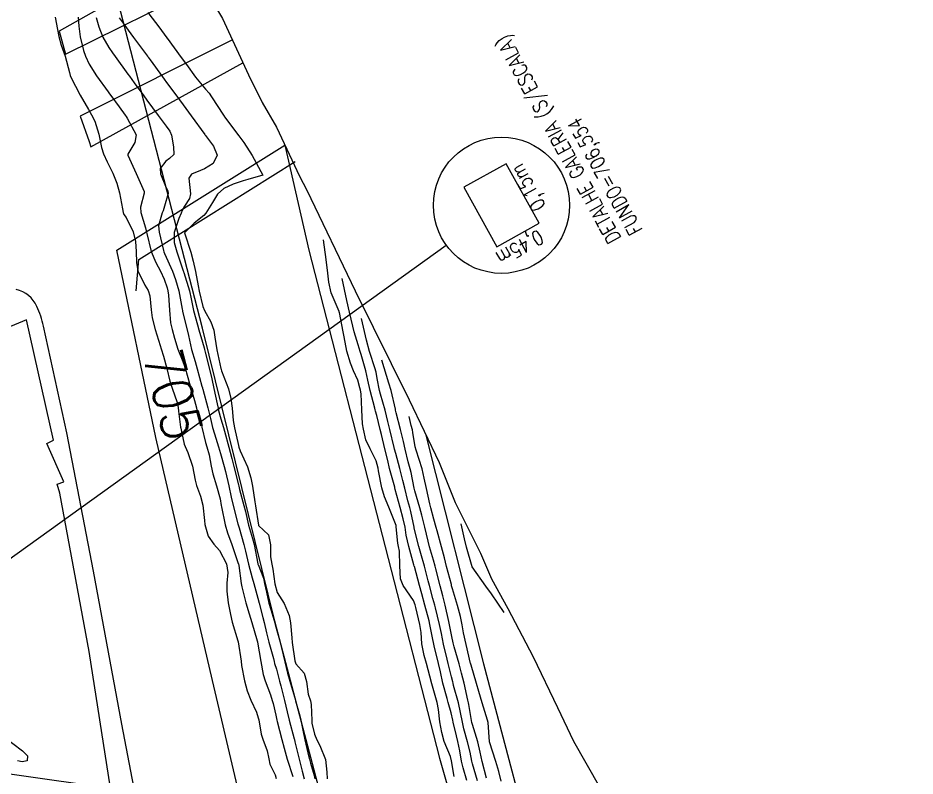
# Model space of a CAD drawing. Header units: metres. Extents: x 298520 to 308411, y 7433745 to 7450750.
# Drawn here: x 307742.2 to 307834.4, y 7434663.6 to 7434741.6 of the extents above; entities that cross this region are included whole.
import ezdxf
from ezdxf.enums import TextEntityAlignment as Align

# ---------------------------------------------------------------- set-up
doc = ezdxf.new("R2010")
doc.units = ezdxf.units.M
doc.header["$LTSCALE"] = 10
doc.linetypes.add('CONTINUO', pattern=[0])
for name, color, linetype in [('Area', 45, 'Continuous'), ('Cotas', 45, 'Continuous'), ('Curvas de Nivel 1m', 11, 'Continuous'), ('Curvas de Nivel 5m', 15, 'Continuous'), ('Edificações', 30, 'Continuous'), ('Hidrografia', 140, 'Continuous'), ('Pontes e viadutos', 190, 'Continuous'), ('TEXTO', 45, 'Continuous'), ('Vias Primárias', 230, 'Continuous')]:
    doc.layers.add(name, color=color, linetype=linetype)
doc.styles.add('ROMANS', font='romans', dxfattribs={"height": 0.2})
doc.styles.add('Style-STANDARD', font='STANDARD.shx')

msp = doc.modelspace()

# ---------------------------------------------------------------- linework, layer by layer
at = {"layer": 'Area'}
msp.add_polyline3d([(307760.536, 7434746.009, 706.319), (307763.216, 7434741.507, 706.499), (307765.901, 7434735.698, 706.319), (307766.049, 7434735.344, 706.499), (307766.985, 7434733.522, 706.379), (307767.28, 7434732.87, 706.529), (307768.759, 7434730.332, 706.419), (307771.135, 7434725.272, 700.529), (307771.878, 7434723.854, 700.619), (307776.838, 7434713.503, 700.709), (307782.387, 7434702.296, 701.729), (307785.475, 7434695.844, 703.119), (307787.122, 7434691.727, 703.859), (307789.732, 7434686.517, 704.859), (307790.856, 7434683.88, 705.239), (307792.549, 7434680.848, 705.959), (307795.161, 7434675.869, 705.939), (307797.642, 7434670.654, 705.989), (307799.3, 7434667.194, 706.009), (307804.767, 7434657.56, 706.069)], dxfattribs=at)
at = {"layer": 'Curvas de Nivel 1m', "flags": 128}
for points, elevation in [([(307755.562, 7434742.129), (307755.999, 7434741.533), (307756.659, 7434740.639), (307757.498, 7434739.511), (307757.514, 7434739.491), (307757.532, 7434739.464), (307758.968, 7434737.495), (307759.502, 7434736.765), (307760.44, 7434735.48), (307761.471, 7434734.249), (307761.834, 7434733.832), (307762.073, 7434733.461), (307763.307, 7434731.569), (307763.399, 7434731.441), (307763.414, 7434731.421), (307763.432, 7434731.394), (307764.895, 7434729.425), (307765.406, 7434728.734), (307766.279, 7434727.411), (307767.363, 7434725.4), (307765.822, 7434724.952), (307765.357, 7434724.799), (307764.32, 7434724.464), (307763.349, 7434724.032), (307762.713, 7434723.449), (307762.19, 7434722.597), (307761.523, 7434721.467), (307761.311, 7434721.261), (307760.321, 7434720.462), (307759.333, 7434719.49), (307759.323, 7434719.46), (307759.961, 7434717.483), (307760.201, 7434716.538), (307760.43, 7434715.478), (307760.706, 7434713.997), (307760.815, 7434713.474), (307761.199, 7434711.886), (307761.367, 7434711.467), (307762.036, 7434710.312), (307762.32, 7434709.453), (307762.447, 7434708.732), (307762.635, 7434707.448), (307763.056, 7434705.509), (307763.073, 7434705.441), (307763.083, 7434705.401), (307763.121, 7434705.274), (307763.839, 7434703.433), (307764.086, 7434702.432), (307764.222, 7434701.429), (307764.315, 7434700.172), (307764.44, 7434699.426), (307764.856, 7434697.601), (307764.897, 7434697.421), (307765.027, 7434697.058), (307765.79, 7434695.412), (307766.128, 7434694.272), (307766.303, 7434693.407), (307766.554, 7434691.809), (307766.616, 7434691.403), (307766.92, 7434689.413), (307766.933, 7434689.38), (307767.951, 7434688.412), (307768.152, 7434687.381), (307768.139, 7434686.137), (307768.29, 7434685.379), (307768.395, 7434684.894), (307768.598, 7434683.374), (307768.85, 7434682.477), (307769.556, 7434681.363), (307770.056, 7434680.122), (307770.222, 7434679.356), (307770.336, 7434677.816), (307770.378, 7434677.354), (307770.659, 7434675.457), (307770.677, 7434675.351), (307770.761, 7434675.148), (307771.598, 7434674.184), (307771.846, 7434673.333), (307772.033, 7434672.021), (307772.263, 7434671.327), (307772.342, 7434670.958), (307772.384, 7434669.325), (307772.415, 7434669.049), (307772.679, 7434667.915), (307772.898, 7434667.318), (307773.216, 7434666.763), (307773.79, 7434665.309), (307773.925, 7434664.012), (307773.965, 7434663.307)], 701), ([(307748.388, 7434741.622), (307748.442, 7434740.723), (307748.581, 7434739.62), (307748.934, 7434738.201), (307749.135, 7434737.614), (307749.501, 7434736.792), (307750.265, 7434735.602), (307751.467, 7434733.954), (307751.619, 7434733.743), (307751.736, 7434733.586), (307752.592, 7434732.427), (307753.211, 7434731.563), (307753.304, 7434731.435), (307753.43, 7434731.263), (307754.332, 7434729.551), (307754.209, 7434728.747), (307753.498, 7434727.559), (307753.504, 7434727.446), (307754.362, 7434725.55), (307755.159, 7434723.727), (307755.174, 7434723.542), (307754.779, 7434722.088), (307754.817, 7434721.545), (307755.297, 7434719.973), (307755.42, 7434719.539), (307755.451, 7434719.379), (307755.882, 7434717.534), (307756.37, 7434716.415), (307756.851, 7434715.524), (307757.235, 7434714.702), (307757.515, 7434713.805), (307757.584, 7434713.515), (307757.665, 7434713.064), (307757.775, 7434711.511), (307757.883, 7434710.213), (307758.038, 7434709.507), (307758.294, 7434708.633), (307758.63, 7434707.498), (307759.134, 7434706.219), (307759.412, 7434705.487), (307759.533, 7434705.072), (307759.958, 7434703.481), (307760.356, 7434702.205), (307760.531, 7434701.475), (307760.621, 7434701.027), (307761.055, 7434699.642), (307761.087, 7434699.504), (307761.094, 7434699.469), (307761.474, 7434697.9), (307761.604, 7434697.461), (307761.832, 7434696.647), (307762.054, 7434695.454), (307762.219, 7434694.676), (307762.617, 7434693.445), (307762.963, 7434692.126), (307763.084, 7434691.439), (307763.111, 7434691.279), (307763.494, 7434689.434), (307763.738, 7434688.619), (307764.161, 7434687.428), (307764.844, 7434685.46), (307764.852, 7434685.42), (307764.881, 7434685.251), (307765.137, 7434683.417), (307765.206, 7434683.069), (307765.631, 7434681.412), (307765.96, 7434680.27), (307766.22, 7434679.406), (307766.794, 7434677.493), (307766.811, 7434677.417), (307766.817, 7434677.4), (307766.822, 7434677.37), (307767.172, 7434675.394), (307767.415, 7434674.056), (307767.61, 7434673.387), (307768.141, 7434671.959), (307768.327, 7434671.376), (307768.411, 7434671.076), (307768.698, 7434669.871), (307768.799, 7434669.369), (307768.83, 7434669.23), (307769.308, 7434667.364), (307769.545, 7434666.476), (307769.866, 7434665.358), (307770.432, 7434663.544)], 704), ([(307750.252, 7434741.603), (307750.511, 7434740.633), (307750.911, 7434739.596), (307751.522, 7434738.504), (307751.902, 7434737.969), (307752.188, 7434737.58), (307753.486, 7434735.789), (307753.653, 7434735.558), (307754.143, 7434734.887), (307755.126, 7434733.543), (307755.456, 7434733.094), (307756.616, 7434731.528), (307757.422, 7434730.428), (307757.806, 7434729.903), (307757.969, 7434729.512), (307758.193, 7434728.3), (307758.224, 7434727.508), (307757.788, 7434727.113), (307757.382, 7434726.818), (307756.809, 7434726.088), (307756.837, 7434725.525), (307757.35, 7434724.272), (307757.591, 7434723.762), (307757.628, 7434723.516), (307757.576, 7434723.28), (307757.327, 7434722.448), (307757.107, 7434721.731), (307757.027, 7434721.523), (307756.64, 7434720.186), (307756.698, 7434719.526), (307757.142, 7434717.654), (307757.186, 7434717.521), (307757.27, 7434717.34), (307758.085, 7434715.507), (307758.39, 7434714.658), (307758.72, 7434713.498), (307759.09, 7434711.596), (307759.1, 7434711.491), (307759.112, 7434711.411), (307759.189, 7434711.111), (307759.603, 7434709.486), (307759.732, 7434708.92), (307760.042, 7434707.481), (307760.393, 7434706.218), (307760.622, 7434705.475), (307761.105, 7434703.704), (307761.151, 7434703.517), (307761.161, 7434703.469), (307761.183, 7434703.388), (307761.717, 7434701.46), (307761.976, 7434700.37), (307762.203, 7434699.453), (307762.389, 7434698.792), (307762.82, 7434697.443), (307763.023, 7434696.781), (307763.384, 7434695.436), (307763.512, 7434694.921), (307763.862, 7434693.431), (307764.118, 7434692.276), (307764.307, 7434691.426), (307764.803, 7434689.552), (307764.843, 7434689.421), (307764.93, 7434689.14), (307765.421, 7434687.415), (307765.578, 7434686.738), (307765.899, 7434685.41), (307766.28, 7434683.995), (307766.435, 7434683.404), (307766.841, 7434681.913), (307766.978, 7434681.398), (307767.352, 7434679.926), (307767.487, 7434679.39), (307767.737, 7434678.321), (307767.981, 7434677.382), (307768.461, 7434675.681), (307768.533, 7434675.373), (307768.574, 7434675.186), (307768.755, 7434674.599), (307769.093, 7434673.366), (307769.221, 7434672.88), (307769.601, 7434671.361), (307769.865, 7434670.195), (307770.055, 7434669.356), (307770.58, 7434667.445), (307770.608, 7434667.351), (307770.669, 7434667.113), (307771.102, 7434665.343), (307771.411, 7434664.119), (307771.604, 7434663.335)], 703), ([(307752.603, 7434741.574), (307753.004, 7434741.024), (307753.54, 7434740.288), (307754.086, 7434739.554), (307755.514, 7434737.632), (307755.552, 7434737.579), (307755.581, 7434737.539), (307755.781, 7434737.263), (307757.044, 7434735.517), (307757.229, 7434735.262), (307757.477, 7434734.932), (307758.538, 7434733.499), (307759.444, 7434732.262), (307760.009, 7434731.484), (307761.414, 7434729.562), (307761.452, 7434729.509), (307761.482, 7434729.469), (307762.306, 7434728.361), (307762.664, 7434727.451), (307762.252, 7434726.585), (307761.371, 7434726.036), (307760.974, 7434725.869), (307760.018, 7434725.483), (307759.775, 7434725.07), (307759.944, 7434723.484), (307759.83, 7434722.991), (307759.324, 7434722.208), (307759.064, 7434721.747), (307758.969, 7434721.495), (307758.732, 7434720.923), (307758.24, 7434719.506), (307758.259, 7434718.482), (307758.539, 7434717.501), (307759.172, 7434715.563), (307759.2, 7434715.491), (307759.211, 7434715.459), (307759.242, 7434715.374), (307759.83, 7434713.484), (307760.011, 7434712.682), (307760.25, 7434711.479), (307760.644, 7434710.009), (307760.797, 7434709.474), (307761.16, 7434708.222), (307761.331, 7434707.644), (307761.369, 7434707.467), (307761.428, 7434707.187), (307761.867, 7434705.459), (307762.113, 7434704.455), (307762.328, 7434703.452), (307762.662, 7434701.864), (307762.759, 7434701.445), (307762.824, 7434701.198), (307763.062, 7434700.35), (307763.324, 7434699.437), (307763.426, 7434699.059), (307763.871, 7434697.432), (307764.186, 7434696.257), (307764.397, 7434695.426), (307764.85, 7434693.556), (307764.883, 7434693.421), (307764.978, 7434693.061), (307765.419, 7434691.415), (307765.566, 7434690.795), (307765.907, 7434689.41), (307766.303, 7434688.022), (307766.46, 7434687.405), (307766.858, 7434685.426), (307766.863, 7434685.4), (307766.882, 7434685.348), (307767.42, 7434683.943), (307767.547, 7434683.39), (307767.724, 7434682.512), (307767.997, 7434681.383), (307768.172, 7434680.726), (307768.586, 7434679.373), (307768.634, 7434679.195), (307768.805, 7434678.571), (307769.131, 7434677.367), (307769.24, 7434676.912), (307769.624, 7434675.361), (307769.916, 7434674.194), (307770.137, 7434673.356), (307770.714, 7434671.398), (307770.726, 7434671.35), (307771.162, 7434669.808), (307771.261, 7434669.341), (307771.505, 7434668.162), (307771.69, 7434667.335), (307771.998, 7434665.984), (307772.158, 7434665.327), (307772.256, 7434664.942), (307772.626, 7434663.648), (307772.714, 7434663.319)], 702), ([(307787.026, 7434663.553), (307786.764, 7434665.158), (307786.65, 7434665.623), (307785.989, 7434667.167), (307785.755, 7434668.096), (307785.565, 7434669.171), (307785.419, 7434670.46), (307785.291, 7434671.174), (307784.741, 7434673.081), (307784.711, 7434673.18), (307784.697, 7434673.226), (307784.191, 7434675.186), (307783.952, 7434676.012), (307783.695, 7434677.191), (307783.621, 7434678.375), (307783.511, 7434679.193), (307783.078, 7434680.95), (307783.014, 7434681.198), (307782.84, 7434681.66), (307781.779, 7434683.216), (307781.52, 7434683.871), (307781.447, 7434685.222), (307781.396, 7434686.732), (307781.301, 7434687.224), (307781.242, 7434687.551), (307781.081, 7434689.228), (307781.059, 7434689.353), (307780.938, 7434689.695), (307780.299, 7434691.237), (307779.881, 7434692.329), (307779.611, 7434693.244), (307779.252, 7434694.996), (307779.202, 7434695.248), (307779.014, 7434696.014), (307778.393, 7434697.26), (307777.948, 7434698.172), (307777.693, 7434699.27), (307777.62, 7434699.833), (307777.53, 7434701.273), (307777.469, 7434702.903), (307777.403, 7434703.275), (307777.346, 7434703.517), (307777.113, 7434704.296), (307776.673, 7434705.285), (307776.373, 7434706.049), (307775.989, 7434707.292), (307775.71, 7434708.752), (307775.612, 7434709.296), (307775.232, 7434711.26), (307775.224, 7434711.3), (307775.194, 7434711.39), (307774.388, 7434713.308), (307774.155, 7434714.39), (307774.032, 7434715.312), (307773.859, 7434716.719), (307773.583, 7434718.73)], 701), ([(307788.336, 7434663.134), (307787.948, 7434664.452), (307787.796, 7434665.143), (307787.608, 7434666.197), (307787.402, 7434667.149), (307787.256, 7434667.728), (307786.926, 7434669.157), (307786.883, 7434669.346), (307786.703, 7434670.12), (307786.426, 7434671.163), (307786.311, 7434671.572), (307785.867, 7434673.169), (307785.609, 7434674.317), (307785.423, 7434675.173), (307784.968, 7434677.001), (307784.93, 7434677.179), (307784.799, 7434677.83), (307784.531, 7434679.183), (307784.444, 7434679.556), (307784.011, 7434681.188), (307783.707, 7434682.335), (307783.477, 7434683.194), (307782.939, 7434685.143), (307782.925, 7434685.2), (307782.885, 7434685.329), (307782.353, 7434687.208), (307782.1, 7434688.388), (307781.976, 7434689.214), (307781.796, 7434690.071), (307781.477, 7434691.222), (307780.98, 7434693.061), (307780.932, 7434693.231), (307780.915, 7434693.3), (307780.394, 7434695.236), (307780.196, 7434696.057), (307779.911, 7434697.241), (307779.555, 7434698.738), (307779.437, 7434699.246), (307779.067, 7434700.695), (307778.941, 7434701.121), (307778.922, 7434701.252), (307778.89, 7434701.438), (307778.4, 7434703.261), (307778.161, 7434704.311), (307777.939, 7434705.268), (307777.462, 7434706.962), (307777.37, 7434707.277), (307777.16, 7434707.948), (307776.752, 7434709.284), (307776.604, 7434709.861), (307776.288, 7434711.289), (307776.008, 7434712.495), (307775.503, 7434714.76)], 702), ([(307789.436, 7434663.122), (307788.921, 7434664.846), (307788.847, 7434665.128), (307788.657, 7434666.047), (307788.398, 7434667.134), (307788.023, 7434668.477), (307787.871, 7434669.142), (307787.696, 7434670.139), (307787.467, 7434671.149), (307786.972, 7434672.923), (307786.913, 7434673.157), (307786.881, 7434673.294), (307786.749, 7434673.818), (307786.427, 7434675.163), (307786.319, 7434675.615), (307785.947, 7434677.168), (307785.725, 7434678.249), (307785.528, 7434679.173), (307785.094, 7434680.913), (307785.025, 7434681.178), (307784.843, 7434681.864), (307784.494, 7434683.184), (307784.36, 7434683.693), (307783.97, 7434685.189), (307783.595, 7434686.501), (307783.4, 7434687.195), (307782.932, 7434689.106), (307782.916, 7434689.184), (307782.912, 7434689.2), (307782.567, 7434690.823), (307782.468, 7434691.207), (307782.283, 7434691.89), (307781.944, 7434693.216), (307781.765, 7434693.993), (307781.457, 7434695.223), (307781.026, 7434696.788), (307780.904, 7434697.231), (307780.862, 7434697.405), (307780.414, 7434699.236), (307780.223, 7434700.077), (307779.942, 7434701.241), (307779.462, 7434702.881), (307779.364, 7434703.247), (307779.115, 7434704.49), (307778.997, 7434705.127), (307778.969, 7434705.252), (307778.903, 7434705.477), (307778.338, 7434707.262), (307778.02, 7434708.412), (307777.503, 7434710.65)], 703), ([(307790.344, 7434663.395), (307789.908, 7434665.117), (307789.711, 7434666.066), (307789.47, 7434667.122), (307788.913, 7434668.906), (307788.848, 7434669.128), (307788.701, 7434669.926), (307788.539, 7434670.96), (307788.504, 7434671.133), (307788.429, 7434671.423), (307788.041, 7434673.141), (307787.797, 7434674.188), (307787.546, 7434675.148), (307787.039, 7434676.907), (307786.974, 7434677.157), (307786.942, 7434677.305), (307786.801, 7434677.957), (307786.56, 7434679.163), (307786.492, 7434679.487), (307786.118, 7434681.167), (307785.873, 7434682.144), (307785.603, 7434683.173), (307785.153, 7434684.904), (307785.08, 7434685.178), (307784.892, 7434685.812), (307784.504, 7434687.184), (307784.357, 7434687.747), (307784.001, 7434689.189), (307783.701, 7434690.436), (307783.504, 7434691.194), (307782.979, 7434692.943), (307782.916, 7434693.201), (307782.596, 7434694.803), (307782.5, 7434695.208), (307782.314, 7434695.91), (307782.006, 7434697.215), (307781.826, 7434698.004), (307781.508, 7434699.223), (307781.07, 7434700.957), (307781.007, 7434701.231), (307780.987, 7434701.318), (307780.54, 7434703.236), (307780.33, 7434704.019), (307779.583, 7434706.36)], 704), ([(307792.163, 7434680.42), (307790.852, 7434682.357), (307790.291, 7434683.116), (307788.883, 7434685.13), (307788.289, 7434687.139), (307788.075, 7434687.989), (307787.733, 7434689.55)], 706), ([(307740.673, 7434667.71), (307742.651, 7434666.203), (307743.163, 7434665.675), (307743.138, 7434665.175), (307742.637, 7434665.081), (307742.134, 7434665.184)], 706)]:
    msp.add_lwpolyline(points, dxfattribs=dict(at, elevation=elevation))
at = {"layer": 'Curvas de Nivel 5m', "elevation": 705, "flags": 128}
for points in [[(307746.01, 7434741.653), (307746.26, 7434740.369), (307746.405, 7434739.647), (307746.644, 7434738.763), (307747.035, 7434737.637), (307747.488, 7434735.961), (307747.578, 7434735.629), (307747.645, 7434735.465), (307748.592, 7434733.619), (307749.441, 7434732.154), (307749.77, 7434731.607), (307750.099, 7434730.931), (307750.499, 7434729.599), (307750.776, 7434728.219), (307750.996, 7434727.594), (307751.38, 7434726.751), (307751.933, 7434725.581), (307752.355, 7434724.577), (307752.64, 7434723.571), (307752.957, 7434721.927), (307753.011, 7434721.565), (307753.093, 7434721.346), (307753.308, 7434721.052), (307754.045, 7434719.552), (307754.267, 7434718.566), (307754.353, 7434717.549), (307754.377, 7434716.428), (307754.502, 7434715.547), (307755.228, 7434714.095), (307755.574, 7434713.536), (307755.749, 7434713), (307755.895, 7434711.533), (307756.007, 7434710.71), (307756.301, 7434709.529), (307756.81, 7434707.87), (307756.908, 7434707.522), (307757.142, 7434706.772), (307757.495, 7434705.514), (307757.82, 7434704.219), (307758.047, 7434703.506), (307758.555, 7434702.023), (307758.672, 7434701.496), (307758.711, 7434701.137), (307758.907, 7434699.492), (307758.931, 7434699.371), (307759.047, 7434698.869), (307759.296, 7434697.748), (307759.377, 7434697.487), (307759.642, 7434696.865), (307760.135, 7434695.479), (307760.422, 7434694.042), (307760.534, 7434693.474), (307760.967, 7434692.38), (307761.202, 7434691.466), (307761.368, 7434689.894), (307761.42, 7434689.463), (307761.737, 7434688.274), (307762.331, 7434687.449), (307762.903, 7434686.81), (307763.635, 7434685.432), (307763.77, 7434684.535), (307763.65, 7434683.432), (307763.652, 7434682.631), (307763.804, 7434681.43), (307764.027, 7434680.222), (307764.209, 7434679.426), (307764.794, 7434677.498), (307764.815, 7434677.42), (307764.819, 7434677.393), (307765.124, 7434675.416), (307765.186, 7434674.989), (307765.469, 7434673.413), (307765.771, 7434672.366), (307766.142, 7434671.406), (307766.701, 7434670.185), (307766.901, 7434669.603), (307766.945, 7434669.396), (307767.208, 7434667.922), (307767.373, 7434667.389), (307767.822, 7434666.216), (307767.98, 7434665.38), (307768.094, 7434664.834), (307768.627, 7434663.743), (307768.739, 7434663.369)], [(307791.842, 7434663.092), (307791.615, 7434664.077), (307791.299, 7434665.1), (307790.673, 7434667.11), (307790.509, 7434669.112), (307790.459, 7434669.349), (307789.904, 7434671.118), (307789.566, 7434672.286), (307789.332, 7434673.124), (307788.762, 7434674.995), (307788.733, 7434675.101), (307788.726, 7434675.131), (307788.711, 7434675.184), (307788.254, 7434677.138), (307788.002, 7434678.339), (307787.849, 7434679.144), (307787.68, 7434680.005), (307787.386, 7434681.152), (307786.858, 7434682.849), (307786.768, 7434683.161), (307786.739, 7434683.286), (307786.255, 7434685.166), (307786.033, 7434686.032), (307785.735, 7434687.172), (307785.27, 7434688.836), (307785.173, 7434689.178), (307784.941, 7434690.012), (307784.645, 7434691.183), (307784.543, 7434691.601), (307784.168, 7434693.188), (307783.949, 7434694.234), (307783.727, 7434695.193), (307783.128, 7434697.103), (307783.036, 7434697.468), (307782.792, 7434698.946), (307782.733, 7434699.205), (307782.623, 7434699.64), (307782.393, 7434700.56)]]:
    msp.add_lwpolyline(points, dxfattribs=at)
at = {"layer": 'Edificações'}
msp.add_lwpolyline([(307639.525, 7434667.479), (307644.512, 7434655.712), (307726.499, 7434690.037), (307728.294, 7434685.959), (307720.446, 7434682.461), (307722.314, 7434666.554), (307751.721, 7434662.368), (307749.529, 7434676.42), (307746.516, 7434692.702), (307746.236, 7434693.625), (307746.916, 7434693.852), (307745.152, 7434697.804), (307745.833, 7434698.131), (307743.073, 7434710.533)], close=True, dxfattribs=at)
at = {"layer": 'Hidrografia'}
msp.add_lwpolyline([(307824.152, 7434444.558), (307821.52, 7434467.849), (307818.78, 7434482.967), (307813.592, 7434505.864), (307807.369, 7434529.209), (307802.7, 7434547.996), (307793.371, 7434582.89), (307785.119, 7434614.835), (307776.981, 7434647.74), (307768.604, 7434679.533), (307761.18, 7434709.653), (307750.134, 7434752.388), (307743.961, 7434778.761)], dxfattribs=at)
at = {"layer": 'Hidrografia', "elevation": 702.509}
msp.add_lwpolyline([(307769.624, 7434728.49), (307772.082, 7434717.664), (307779.926, 7434687.192), (307785.515, 7434665.446), (307786.903, 7434660.641), (307789.58, 7434652.181), (307792.864, 7434637.336), (307797.129, 7434621.261), (307805.768, 7434586.452), (307810.274, 7434569.045), (307812.83, 7434559.002), (307819.646, 7434532.954), (307825.609, 7434510.015), (307828.047, 7434500.878), (307829.995, 7434492.891), (307832.672, 7434477.864), (307834.071, 7434471.342), (307835.104, 7434463.384)], dxfattribs=at)
at = {"layer": 'Pontes e viadutos', "elevation": 702.509}
msp.add_lwpolyline([(307754.351, 7434713.497), (307754.624, 7434716.716), (307770.692, 7434726.786)], dxfattribs=at)
at = {"layer": 'TEXTO', "linetype": 'CONTINUO'}
msp.add_polyline3d([(307795.777, 7434720.444, 0), (307792.383, 7434726.567, 0), (307788.01, 7434724.143, 0), (307791.404, 7434718.02, 0), (307795.777, 7434720.444, 0)], close=True, dxfattribs=at)
msp.add_polyline3d([(307623.206, 7434601.001, 0), (307786.21, 7434718.207, 0)], dxfattribs=at)
msp.add_circle((307791.893, 7434722.293), 7, dxfattribs=at)
at = {"layer": 'Vias Primárias'}
for points, elevation in [([(307759.65, 7434747.66), (307746.43, 7434740.202), (307747.076, 7434737.837), (307761.224, 7434744.852)], 706.436), ([(307764.241, 7434739.29), (307748.595, 7434731.444), (307749.499, 7434728.868), (307749.7, 7434728.299), (307765.322, 7434736.952)], 706.43), ([(307768.786, 7434645.283), (307762.178, 7434673.417), (307756.367, 7434698.419), (307752.371, 7434717.677), (307769.624, 7434728.49)], 702.509), ([(307784.12, 7434698.674), (307790.043, 7434675.156), (307796.173, 7434651.975)], 702.509)]:
    msp.add_lwpolyline(points, dxfattribs=dict(at, elevation=elevation))
msp.add_lwpolyline([(307724.802, 7434581.5, -0.014675), (307742.827, 7434576.811, 0.019531), (307751.082, 7434574.748, 0.025931), (307755.719, 7434574.029, 0.126666), (307761.077, 7434574.838, 0.131088), (307767.252, 7434579.656, 0.182448), (307769.191, 7434586.237), (307766.173, 7434601.546), (307761.894, 7434620.152), (307756.396, 7434650.519), (307752.883, 7434668.94), (307749.955, 7434684.659), (307747.207, 7434698.903), (307744.819, 7434709.861, 0.053982), (307744.138, 7434711.899, 0.228047), (307742.022, 7434713.652, 0.157219)], format="xyb", dxfattribs=at)

# ---------------------------------------------------------------- texts
at = {"layer": 'Cotas', "style": 'Style-STANDARD'}
msp.add_text('705', height=4, rotation=285.09447, dxfattribs=at).set_placement((307758.123, 7434702.853, 705), align=Align.MIDDLE_CENTER)
at = {"layer": 'TEXTO', "style": 'ROMANS', "width": 0.8}
for s, rotation, p in [('DETALHE GALERIA (S/ESCALA)', 119, (307804.228, 7434718.907)), ('FUNDO=706,554', 119, (307806.435, 7434719.756)), ('0,15m', 119, (307796.478, 7434722.226)), ('0,45m', 209, (307795.68, 7434719.832))]:
    msp.add_text(s, height=1.5, rotation=rotation, dxfattribs=at).set_placement(p)

doc.saveas('drawing.dxf')
